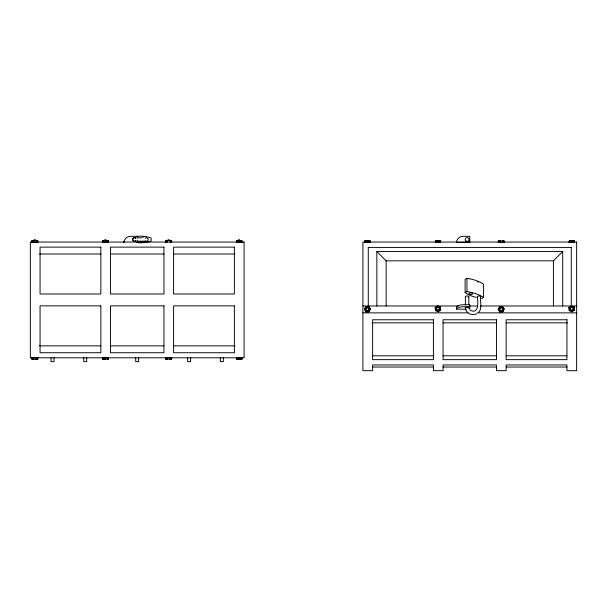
<?xml version="1.0" encoding="UTF-8"?>
<svg xmlns="http://www.w3.org/2000/svg" width="607" height="607" viewBox="0 0 607 607"><rect width="100%" height="100%" fill="white"/><g stroke="black" fill="none" stroke-linecap="round" stroke-linejoin="round"><path stroke-width="0.91" d="M123.896 242.049L124.003 241.442M466.229 309.304L456.563 309.031A6.73 3.012 0 0 1 463.095 306.732L469.78 306.732M364.435 308.963L365.854 306.641L368.821 306.573L370.376 308.826L368.95 311.823L365.983 311.892L364.435 308.963L365.983 311.892M364.435 309.638L365.854 306.641M369.693 308.842L368.601 310.974L366.309 311.019L365.118 308.948L366.211 307.157L368.495 307.104L369.693 308.842L368.965 310.374M365.118 309.282L366.211 307.157M368.95 311.823L370.376 308.826M498.241 308.963L499.66 306.641L502.626 306.573L504.174 308.826L502.755 311.823L499.789 311.892L498.241 308.963L499.789 311.892M498.241 309.638L499.189 308.09M498.924 308.948L500.016 307.157L502.3 307.104L503.499 308.842L502.399 310.974L500.115 311.019L498.924 308.948L500.115 311.019M498.924 309.282L500.016 307.157M502.399 310.974L503.499 308.842M502.755 311.823L504.174 308.826M478.422 312.613C482.747 308.508 479.841 301.846 480.698 296.74M102.985 242.307L102.674 240.6L105.618 240.569L105.618 242.049L108.054 242.064L108.054 240.584L105.557 240.577M241.654 241.116L241.912 242.345M440.667 242.345L435.287 242.557L435.545 240.827L438.231 240.713L440.667 240.865L440.409 242.595L440.667 240.865M435.902 241.055L440.052 240.888L440.052 241.624M574.472 242.345L569.093 242.557L569.351 240.827L572.037 240.713L574.472 240.865L574.214 242.595L574.472 240.865M569.707 241.055L573.85 240.888L573.85 241.624M376.841 306.042L376.841 251.526L386.143 260.835L553.417 260.835L562.719 251.526L562.719 306.042M435.234 307.377L437.67 305.867L440.356 306.983L440.614 310.298L438.178 311.808L435.492 310.693L435.234 307.377L435.492 310.693M439.999 309.699L439.802 307.673L437.723 306.808L435.849 307.635L437.723 306.474L439.802 307.332L439.999 309.699L438.747 310.481M439.999 309.365L438.117 310.534L436.046 309.669L437.427 310.579M435.492 310.018L438.178 311.133L440.614 309.623L440.614 310.298M569.04 307.377L571.475 305.867L574.161 306.983L574.419 310.298L571.984 311.808L569.298 310.693L569.04 307.377L569.298 310.693M569.654 307.635L571.528 306.474L573.6 307.332L573.797 309.699L571.923 310.534L569.852 310.002L569.654 307.635L571.528 306.808L573.6 307.332M569.298 310.018L571.984 311.133L574.419 309.623L574.419 310.298M481.715 298.568L483.567 297.529L483.567 284.251A31.708 14.196 0 0 0 466.965 278.317L465.114 279.357L465.114 292.627A31.708 14.196 0 0 0 476.154 297.422M465.114 292.627L466.965 291.588A31.708 14.196 0 0 1 483.567 297.529M104.662 239.75L106.066 239.75M238.468 239.75L239.53 239.613M34.136 239.75L35.547 239.757M167.942 239.75L169.353 239.757M476.761 313.743C472.777 315.845 467.094 314.009 465.69 309.562M366.036 242.261L366.036 240.782L369.003 240.789L370.422 241.017L370.422 242.497L364.488 242.481L364.488 241.002L369.746 241.017L368.548 241.184M368.874 241.237L370.422 241.017M498.294 241.002L504.227 241.017L504.227 242.497L498.294 242.481L498.294 241.002L499.713 241.229M502.353 241.184L503.552 241.017L502.452 240.842L502.452 241.578M502.679 241.237L504.227 241.017M103.289 240.6L103.486 241.32M105.853 240.607L108.054 240.584M102.674 242.087L105.618 242.049M108.054 242.064L107.796 240.6M236.738 240.577L236.533 242.557L236.48 240.6L239.424 240.569L239.424 242.049L241.859 242.064L241.859 240.584L239.363 240.577M239.811 240.607L241.859 240.584M236.48 242.087L239.424 242.049M241.859 242.064L241.601 240.6M240.289 359.094L241.912 358.995L241.912 357.515M572.424 241.191L574.214 241.116M366.211 307.499L368.495 307.445L369.693 309.183M500.016 307.499L502.3 307.445L503.499 309.183M365.118 308.948L366.309 310.685L368.601 310.632M365.983 311.216L368.95 311.148M500.115 310.685L502.399 310.632M499.789 311.216L502.755 311.148M31.875 357.781L37.809 357.781M31.928 357.371L31.875 359.268L33.651 359.253M36.041 359.276L37.809 359.261L37.862 357.364M165.681 357.781L171.614 357.781M165.734 357.371L165.681 359.268L167.456 359.253M169.839 359.276L171.614 359.261L171.667 357.364M31.928 242.481L31.875 240.592L33.749 240.577M35.934 240.607L37.133 240.592M36.261 240.615L37.809 240.592L37.862 242.497M31.875 242.079L37.809 242.079M165.734 242.481L165.681 240.592L167.555 240.577M169.74 240.607L171.614 240.592L171.667 242.497M165.681 242.079L167.229 242.056L167.229 240.577L170.195 240.577L170.195 242.056L171.614 242.079M102.674 357.773L108.054 357.796L108.054 359.276L105.557 359.283M236.48 357.773L241.859 357.796L241.859 359.276L236.48 359.261L236.533 357.295L236.738 359.283M102.985 357.553L102.674 359.261L105.163 359.253M236.48 359.261L238.103 359.253M137.516 237.769L142.023 237.769M137.516 241.199L144.686 241.199M456.418 242.436L469.78 242.246M368.282 247.428L571.278 247.428M376.841 251.526L562.719 251.526M39.47 254.007L100.853 254.007M110.497 254.007L163.943 254.007M173.587 254.007L234.97 254.007M362.91 305.974L458.429 305.974M469.78 305.974L477.345 305.974M480.183 305.974L576.65 305.974M362.91 312.871L467.891 312.871M477.345 312.871L576.65 312.871M372.03 322.841L433.413 322.841M443.057 322.841L496.503 322.841M506.147 322.841L567.53 322.841M39.47 345.853L100.853 345.853M110.497 345.853L163.943 345.853M173.587 345.853L234.97 345.853M372.622 355.808L433.413 355.808M443.057 355.808L496.503 355.808M506.147 355.808L566.938 355.808M372.622 367.038L433.413 367.038M443.057 367.038L496.503 367.038M506.147 367.038L566.938 367.038M239.811 359.245L241.859 359.276M102.674 359.261L105.618 359.291L105.618 357.804M236.48 240.6L238.103 240.607M102.674 240.6L105.163 240.607M169.74 359.253L171.614 359.261M165.681 359.268L167.555 359.283M35.934 359.253L37.809 359.261M31.875 359.268L33.749 359.283M169.839 240.577L171.614 240.592M165.681 240.592L167.456 240.607M36.041 240.577L37.809 240.592M31.875 240.592L33.651 240.607M238.581 359.109L236.533 358.775M104.776 359.109L102.727 358.775M569.093 241.078L570.717 241.176M435.287 241.078L436.911 241.176M241.859 357.796L241.601 359.253M108.054 357.796L108.054 359.276M103.289 359.261L103.486 358.532M500.069 241.184L498.977 241.009L500.168 240.835L500.168 241.578M365.171 241.009L366.264 241.184M364.488 241.002L365.907 241.229M470.023 310.101C478.718 315.048 478.293 302.43 477.269 296.74M369.337 307.999L370.376 309.502M435.849 307.635L436.046 310.002M574.161 306.983L574.161 307.658M572.037 240.713L572.037 242.193M571.984 311.133L571.984 311.808M571.475 305.867L571.528 306.808M571.278 247.315L571.278 306.095M569.905 240.858L569.905 241.601M569.351 240.827L569.351 242.307M553.417 260.835L553.417 306.049M502.808 240.789L502.808 242.269M502.626 306.573L502.626 307.248M499.842 240.782L499.842 242.261M499.66 306.641L499.66 307.317M469.78 242.436L469.78 236.305L463.095 236.305A6.73 6.73 0 0 0 456.418 242.246M469.78 309.304L469.78 304.744L463.095 304.744A6.73 3.012 0 0 0 456.563 307.043L456.456 309.304M468.824 296.74L468.824 304.805M466.965 278.317L466.965 291.588M465.387 296.74L465.387 304.957M440.356 306.983L440.356 307.658M438.231 240.713L438.231 242.193M438.178 311.133L438.178 311.808M437.67 305.867L437.723 306.808M436.099 240.858L436.099 241.601M435.545 240.827L435.545 242.307M386.143 260.835L386.143 306.049M369.003 240.789L369.003 242.269M368.821 306.573L368.821 307.248M368.654 240.842L368.654 241.578M368.282 247.315L368.282 306.095M366.362 240.835L366.362 241.578M241.29 240.888L241.29 241.624M241.29 358.229L241.29 358.972M239.424 357.804L239.424 359.291M223.308 357.804L223.308 361.666L220.333 361.666L220.333 357.804M190.644 357.804L190.644 361.666L187.677 361.666L187.677 357.804M170.195 357.796L170.195 359.283L167.229 359.283L167.229 357.796M138.684 357.804L138.684 361.666L135.718 361.666L135.718 357.804M137.22 238.058L137.22 236.305L130.535 236.305A6.73 6.73 0 0 0 123.858 242.246L123.858 242.436M137.22 240.41L137.22 242.436M102.932 240.577L102.932 242.064M102.932 357.796L102.932 359.283M86.718 357.804L86.718 361.666L83.751 361.666L83.751 357.804M53.985 357.804L53.985 361.666L51.011 361.666L51.011 357.804M36.39 242.056L36.39 240.577L33.423 240.577L33.423 242.056M36.39 357.796L36.39 359.283L33.423 359.283L33.423 357.796M135.9 240.842A1.92 1.92 0 0 1 133.183 240.842A1.92 1.92 0 0 1 133.183 238.126A1.92 1.92 0 0 1 135.9 238.126M135.756 240.698A1.715 1.715 0 0 1 133.328 240.698A1.715 1.715 0 0 1 133.328 238.27A1.715 1.715 0 0 1 135.756 238.27M145.21 238.27A1.715 1.715 0 0 1 147.638 238.27A1.715 1.715 0 0 1 147.638 240.698A1.715 1.715 0 0 1 145.21 240.698M136.719 242.58A31.708 31.708 0 0 0 151.105 240.971L151.105 237.997A31.708 31.708 0 0 0 136.719 236.389M142.698 237.041A2.527 2.527 0 0 1 144.003 237.041M465.744 308.758A1.92 0.857 0 0 1 465.637 307.597A1.92 0.857 0 0 1 468.209 307.445A1.92 0.857 0 0 1 468.771 308.584M465.888 297.278A1.715 0.766 0 0 1 465.888 296.193A1.715 0.766 0 0 1 468.316 296.193A1.715 0.766 0 0 1 468.316 297.278M477.322 296.937A1.715 0.766 0 0 1 479.204 295.973A1.715 0.766 0 0 1 480.471 297.119M477.595 281.565A2.527 1.131 0 0 1 478.619 281.929M477.595 281.83A2.527 1.131 0 0 1 478.157 281.982M368.085 308.121A1.419 1.26 0 0 1 368.244 310.245A1.419 1.26 0 0 1 366.013 309.487A1.419 1.26 0 0 1 367.736 308.007M500.805 308.022A1.419 1.26 0 0 1 502.619 309.092A1.419 1.26 0 0 1 501.124 310.496A1.419 1.26 0 0 1 499.834 308.94M499.963 308.629A1.419 1.26 0 0 1 500.472 308.159M571.976 307.597A1.419 1.26 0 0 1 572.887 309.562A1.419 1.26 0 0 1 570.497 309.471A1.419 1.26 0 0 1 571.604 307.582M438.527 307.696A1.419 1.26 0 0 1 439.21 309.373A1.419 1.26 0 0 1 437.321 309.98A1.419 1.26 0 0 1 436.638 308.303M436.835 308.022A1.419 1.26 0 0 1 437.442 307.65M108.107 240.865L107.849 242.595L108.107 240.865M244.09 242.049L30.35 242.049L30.35 357.804L244.09 357.804L244.09 242.049M576.65 242.049L362.91 242.049L362.91 370.695L372.622 370.695L372.622 364.959L433.413 364.959L433.413 370.695L443.057 370.695L443.057 364.959L496.503 364.959L496.503 370.695L506.147 370.695L506.147 364.959L566.938 364.959L566.938 370.695L576.65 370.695L576.65 242.049M100.853 247.132L40.062 247.132L40.062 293.993L100.853 293.993L100.853 247.132M163.943 247.132L110.497 247.132L110.497 293.993L163.943 293.993L163.943 247.132M234.378 247.132L173.587 247.132L173.587 293.993L234.378 293.993L234.378 247.132M100.853 305.867L40.062 305.867L40.062 352.728L100.853 352.728L100.853 305.867M163.943 305.867L110.497 305.867L110.497 352.728L163.943 352.728L163.943 305.867M234.378 305.867L173.587 305.867L173.587 352.728L234.378 352.728L234.378 305.867M433.413 319.76L372.622 319.76L372.622 359.64L433.413 359.64L433.413 319.76M496.503 319.76L443.057 319.76L443.057 359.64L496.503 359.64L496.503 319.76M566.938 319.76L506.147 319.76L506.147 359.64L566.938 359.64L566.938 319.76M108.107 357.515L108.107 358.995L108.107 357.515M466.146 241.146A1.92 1.92 0 0 0 469.029 239.484A1.92 1.92 0 0 0 466.146 237.823A1.92 1.92 0 0 0 466.146 241.146M469.53 294.41A1.844 0.827 0 0 0 472.504 293.894A1.844 0.827 0 0 0 470.008 292.999A1.844 0.827 0 0 0 469.53 294.41"/></g></svg>
